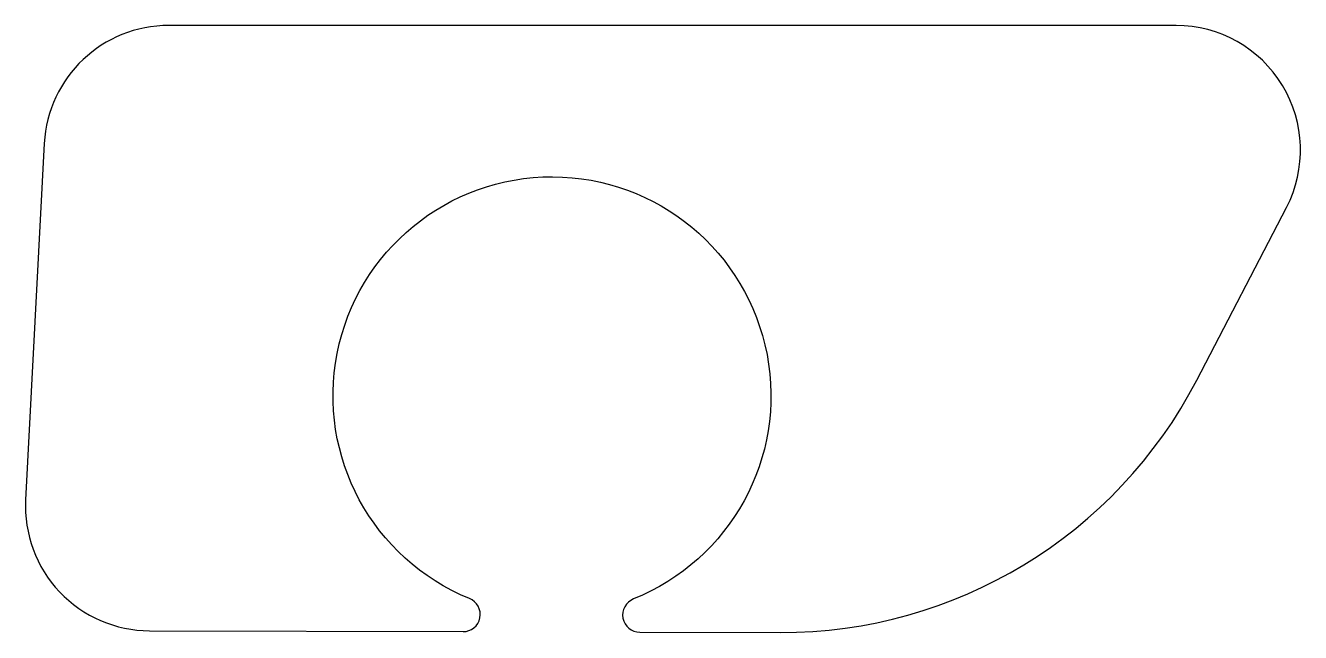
# Model space of a CAD drawing. Extents: x 145.6 to 175.3, y 217.6 to 231.8.
import ezdxf

# ---------------------------------------------------------------- set-up
doc = ezdxf.new("R2010")
doc.units = 0
doc.header["$LTSCALE"] = 15
doc.layers.add('141', color=7, linetype='CONTINUOUS')

msp = doc.modelspace()

# ---------------------------------------------------------------- linework, layer by layer
at = {"layer": '141', "color": 7, "linetype": 'CONTINUOUS'}
msp.add_lwpolyline([(145.646, 220.705, 0.42884), (148.535, 217.653), (155.835, 217.633, 0.824436), (155.986, 218.404, -5.147816), (159.805, 218.394, 0.824436), (159.953, 217.622), (163.226, 217.614, 0.28065), (172.929, 223.49), (175.02, 227.515, 0.562588), (172.446, 231.752), (148.985, 231.752, 0.399736), (146.081, 229.004)], format="xyb", close=True, dxfattribs=at)

doc.saveas('drawing.dxf')
